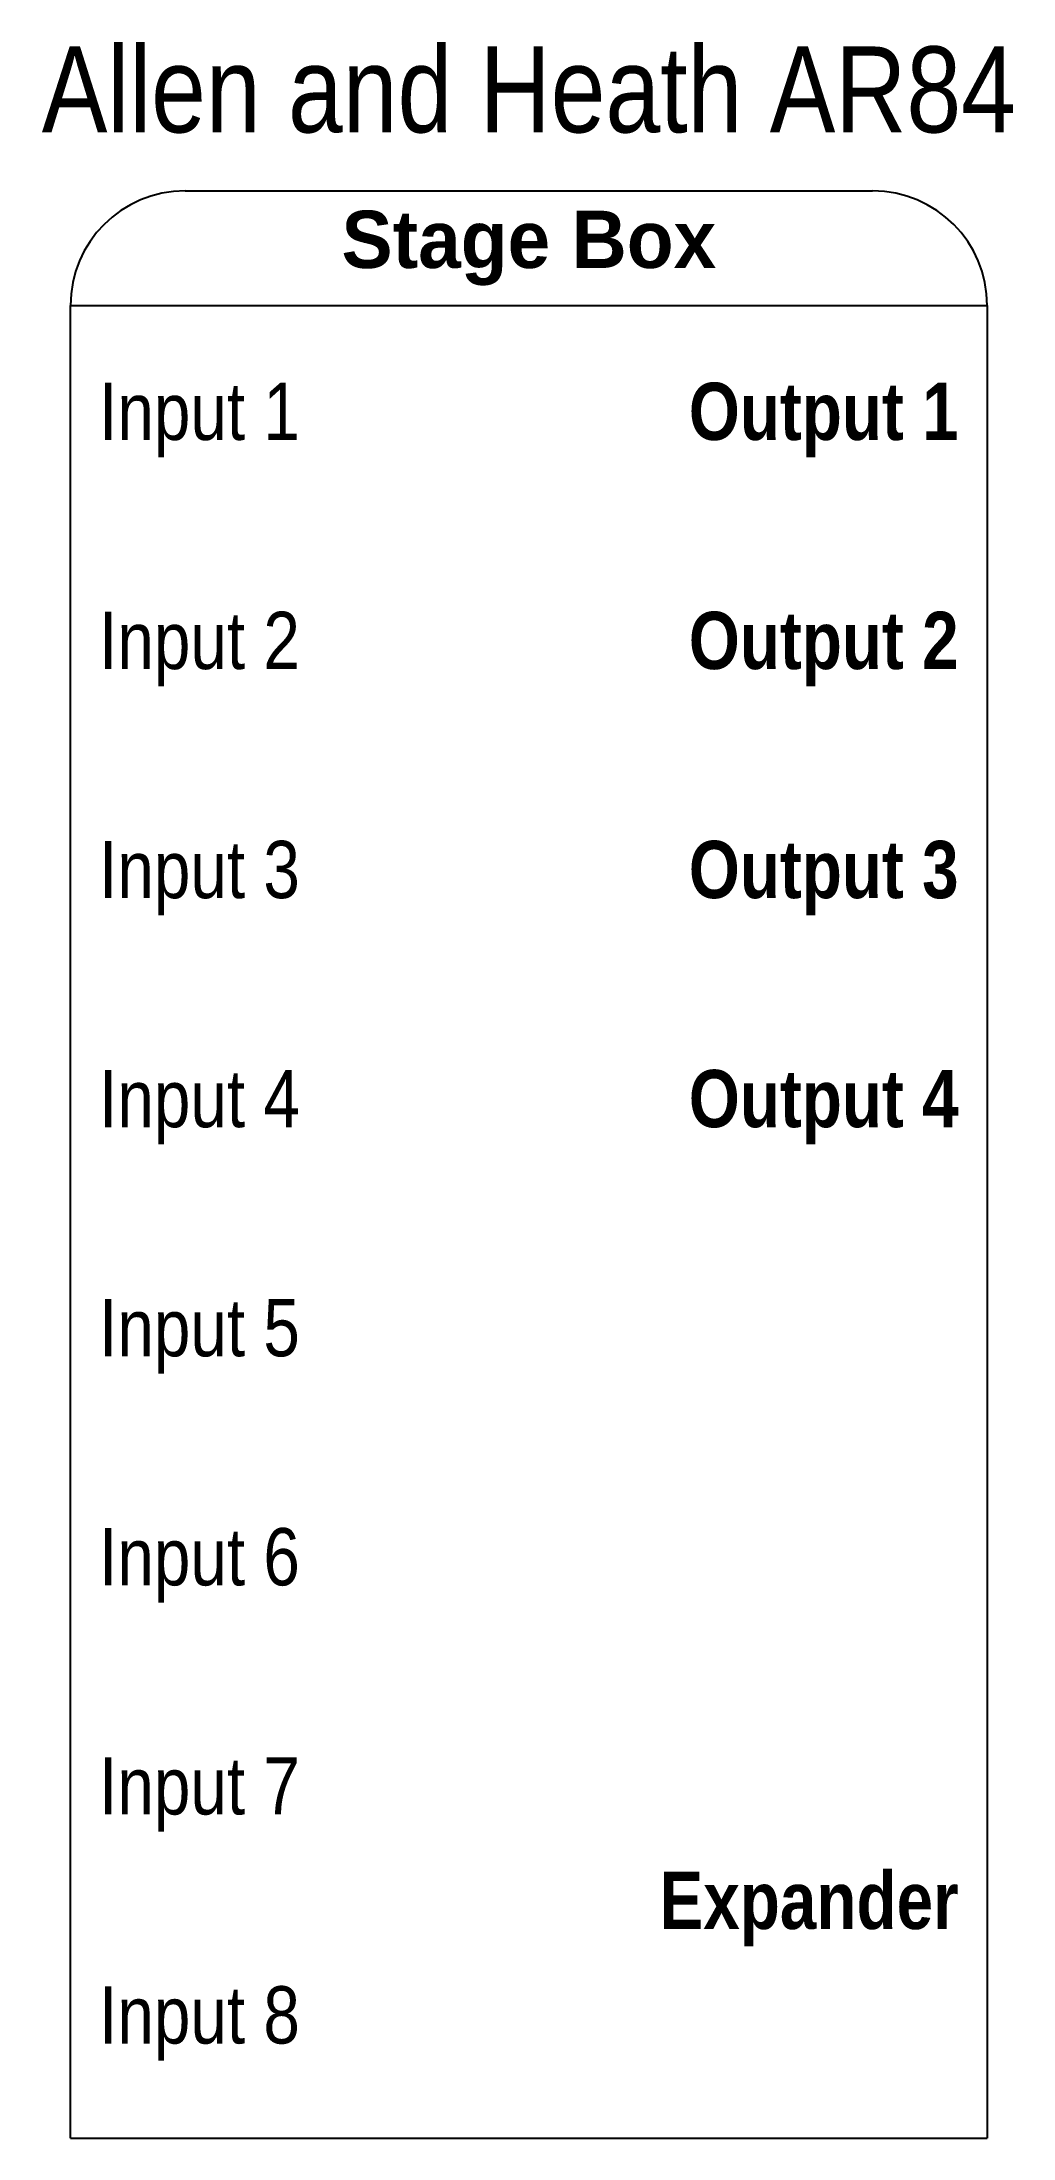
# Model space of a CAD drawing. Header units: inches. Extents: x -0.5 to 16.5, y 0 to 36.6.
import ezdxf

# ---------------------------------------------------------------- set-up
doc = ezdxf.new("R2010")
doc.units = ezdxf.units.IN
doc.header["$MEASUREMENT"] = 0
doc.layers.add('Equipment', color=178, linetype='Continuous', lineweight=25, true_color=0x000000)
doc.layers.add('Text', color=178, linetype='Continuous', lineweight=25, true_color=0x000000)
doc.styles.add('textstyle0', font='')
doc.styles.add('textstyle1', font='')
doc.styles.add('textstyle10', font='')
doc.styles.add('textstyle11', font='')
doc.styles.add('textstyle12', font='')
doc.styles.add('textstyle13', font='')
doc.styles.add('textstyle14', font='')
doc.styles.add('textstyle2', font='')
doc.styles.add('textstyle3', font='')
doc.styles.add('textstyle4', font='')
doc.styles.add('textstyle5', font='')
doc.styles.add('textstyle6', font='')
doc.styles.add('textstyle7', font='')
doc.styles.add('textstyle8', font='')
doc.styles.add('textstyle9', font='')
doc.styles.get('textstyle0').set_extended_font_data('Ubuntu Condensed')
doc.styles.get('textstyle1').set_extended_font_data('Ubuntu')
doc.styles.get('textstyle10').set_extended_font_data('Ubuntu Condensed')
doc.styles.get('textstyle11').set_extended_font_data('Ubuntu Condensed')
doc.styles.get('textstyle12').set_extended_font_data('Ubuntu Condensed')
doc.styles.get('textstyle13').set_extended_font_data('Ubuntu Condensed')
doc.styles.get('textstyle14').set_extended_font_data('Ubuntu Condensed')
doc.styles.get('textstyle2').set_extended_font_data('Ubuntu Condensed')
doc.styles.get('textstyle3').set_extended_font_data('Ubuntu Condensed')
doc.styles.get('textstyle4').set_extended_font_data('Ubuntu Condensed')
doc.styles.get('textstyle5').set_extended_font_data('Ubuntu Condensed')
doc.styles.get('textstyle6').set_extended_font_data('Ubuntu Condensed')
doc.styles.get('textstyle7').set_extended_font_data('Ubuntu Condensed')
doc.styles.get('textstyle8').set_extended_font_data('Ubuntu Condensed')
doc.styles.get('textstyle9').set_extended_font_data('Ubuntu Condensed')

msp = doc.modelspace()

# ---------------------------------------------------------------- linework, layer by layer
at = {"layer": 'Equipment'}
for p, q in [((2, 34), (14, 34)), ((0, 0), (0, 32)), ((0, 32), (16, 32)), ((16, 32), (16, 0)), ((0, 0), (16, 0))]:
    msp.add_line(p, q, dxfattribs=at)
for centre, start, end in [((2, 32), 90, 180), ((14, 32), 0, 90)]:
    msp.add_arc(centre, 2, start, end, dxfattribs=at)

# ---------------------------------------------------------------- texts
at = {"layer": 'Text', "char_height": 1}
for s, insert, attachment_point, style in [('\\fUbuntu Condensed|b0|i0|c0|p0;\\H1.5;Allen and Heath AR84', (8, 35), 8, 'textstyle1'), ('\\fUbuntu|b1|i0|c0|p0;Stage Box', (8, 33), 5, 'textstyle2'), ('Input 1', (0.5, 30), 4, 'textstyle3'), ('\\fUbuntu Condensed|b1|i0|c0|p0;Output 1', (15.5, 30), 6, 'textstyle7'), ('Input 2', (0.5, 26), 4, 'textstyle4'), ('\\fUbuntu Condensed|b1|i0|c0|p0;Output 2', (15.5, 26), 6, 'textstyle8'), ('Input 3', (0.5, 22), 4, 'textstyle5'), ('\\fUbuntu Condensed|b1|i0|c0|p0;Output 3', (15.5, 22), 6, 'textstyle9'), ('Input 4', (0.5, 18), 4, 'textstyle6'), ('\\fUbuntu Condensed|b1|i0|c0|p0;Output 4', (15.5, 18), 6, 'textstyle10'), ('Input 5', (0.5, 14), 4, 'textstyle11'), ('Input 6', (0.5, 10), 4, 'textstyle12'), ('Input 7', (0.5, 6), 4, 'textstyle13'), ('\\fUbuntu Condensed|b1|i0|c0|p0;Expander', (15.5, 4), 6, 'textstyle0'), ('Input 8', (0.5, 2), 4, 'textstyle14')]:
    msp.add_mtext(s, dxfattribs=dict(at, insert=insert, attachment_point=attachment_point, style=style))

doc.saveas('drawing.dxf')
